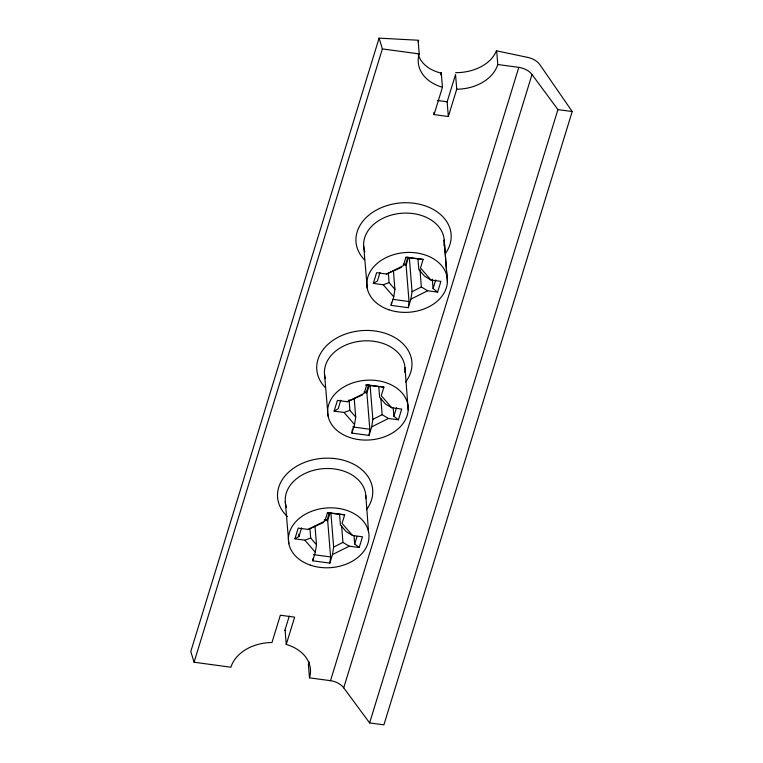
<?xml version="1.0" encoding="UTF-8"?>
<svg xmlns="http://www.w3.org/2000/svg" width="763" height="763" viewBox="0 0 763 763"><rect width="100%" height="100%" fill="white"/><g stroke="black" fill="none" stroke-linecap="round" stroke-linejoin="round"><path stroke-width="1.14" d="M330.904 513.041L333.641 547.071L332.477 554.567L329.854 563.113L312.716 560.795L312.964 558.745M329.854 563.113L330.608 556.952L327.68 520.576L330.036 512.898M370.112 385.334L372.849 419.364L371.686 426.86L369.063 435.406L351.924 433.088L352.42 428.978M369.063 435.406L369.817 429.245L366.889 392.869L369.244 385.191M409.321 257.627L412.058 291.657L410.895 299.153L408.272 307.699L391.133 305.381L391.505 302.301M408.272 307.699L409.025 301.538L406.097 265.162L408.453 257.484M312.716 560.795L315.338 552.25L316.502 544.753L314.985 525.984M351.924 433.088L354.547 424.543L355.711 417.046L354.194 398.267M391.133 305.381L393.756 296.836L394.919 289.339L393.403 270.56M434.061 114.584L442.445 87.268A40.372 29.91 -4.6 0 1 419.221 53.906L418.114 40.229L379.097 38.15L190.798 651.468L194.069 662.236L230.912 667.224A40.372 29.91 -4.6 0 1 271.962 642.541L280.355 615.226L294.632 617.153L286.249 644.477A40.372 29.91 -4.6 0 1 309.482 677.84L330.513 680.682A14.678 9.461 17.1 0 1 343.712 687.825L369.616 722.923L383.903 724.85L572.202 111.532L539.832 64.626A14.678 9.461 17.1 0 0 528.454 57.549L496.684 50.854L497.781 64.521A40.372 29.91 -4.6 0 1 456.732 89.195L448.339 116.52L434.061 114.584L433.88 112.323M194.069 662.236L382.368 48.918L379.097 38.15M316.502 544.753L310.684 538.049L304.857 540.175L294.909 538.831L298.209 528.101L308.157 529.446L323.283 522.655M355.711 417.046L349.893 410.341L344.065 412.468L334.118 411.123L337.418 400.394L347.365 401.739L362.492 394.948M394.919 289.339L389.101 282.634L383.274 284.761L373.326 283.416L376.626 272.687L386.574 274.031L401.7 267.241M440.566 74.831L441.262 72.561L442.445 87.268M294.909 538.831L298.962 536.465L301.595 527.882M340.803 400.174L338.171 408.758L334.118 411.123M380.012 272.458L377.38 281.051L373.326 283.416M289.263 616.103L285.066 629.771L286.249 644.477M448.339 116.52L447.156 101.813L455.549 74.488L456.732 89.195M329.091 513.566L327.127 519.946L324.885 519.641M368.624 384.8L366.335 392.239L364.094 391.934M407.833 257.093L405.544 264.532L403.303 264.227M308.157 529.446L324.914 521.053L327.537 512.507L344.685 514.825L342.053 523.37L352.535 535.445L362.482 536.79L359.192 547.519L349.244 546.174L342.94 542.407L341.624 525.984M347.365 401.739L364.123 393.346L366.745 384.8L383.894 387.118L381.262 395.663L391.743 407.738L401.691 409.082L398.4 419.812L388.453 418.467L382.149 414.7L380.832 398.276M386.574 274.031L403.331 265.638L405.954 257.093L423.103 259.41L420.48 267.956L430.952 280.031L440.9 281.375L437.609 292.105L427.661 290.76L421.357 286.993L419.946 269.396M359.192 547.519L354.671 543.99L356.97 536.484M398.4 419.812L393.88 416.283L396.512 407.7M437.609 292.105L433.088 288.576L435.721 279.992M330.513 680.682L518.811 67.363L497.781 64.521M343.712 687.825L532.011 74.507A14.678 9.461 17.1 0 0 518.811 67.363M369.616 722.923L557.925 109.595L532.011 74.507M412.058 291.657L421.357 286.993M410.895 299.153L427.661 290.76M372.849 419.364L382.149 414.7M371.686 426.86L388.453 418.467M333.641 547.071L342.94 542.407M332.477 554.567L349.244 546.174M423.103 259.41L405.878 257.512M383.894 387.118L365.525 385.067M344.685 514.825L327.461 512.936M437.333 100.449L447.156 101.813M382.368 48.918L419.221 53.906M557.925 109.595L572.202 111.532M403.808 264.856L406.097 265.162M393.021 299.373L409.025 301.538M364.6 392.564L366.889 392.869M352.678 426.927L369.817 429.245M324.256 520.118L327.68 520.576M313.469 554.634L330.608 556.952M430.952 280.031L424.657 276.263L418.839 269.558L417.99 259M391.743 407.738L385.449 403.97L379.631 397.265L378.782 386.707M352.535 535.445L346.24 531.677L340.422 524.973L339.573 514.415M383.274 284.761L393.756 296.836M344.065 412.468L354.547 424.543M304.857 540.175L315.338 552.25M363.693 246.096L367.261 288.319M324.485 373.803L328.052 416.026M285.276 501.51L288.843 543.733M432.325 279.191L433.088 288.576M388.348 273.249L389.101 282.634M393.212 408.071L393.88 416.283M349.044 399.783L349.893 410.341M354.003 535.779L354.671 543.99M309.931 528.664L310.684 538.049M298.772 534.119L298.962 536.465M308.376 664.172L309.482 677.84M446.975 276.473L444.209 240.068L447.385 282.253M405 367.776L408.176 409.96M365.792 495.483L368.558 531.887M309.177 661.998A40.334 30.396 2.1 0 1 308.738 664.22M284.799 630.238A40.334 30.396 2.1 0 1 285.724 630.562M440.976 73.057A40.334 29.175 -10.9 0 1 418.219 54.602M418.248 41.746A40.334 29.175 -10.9 0 1 418.734 40.296M496.37 50.806A40.334 27.907 -2.9 0 1 455.664 72.666M286.478 507.328A40.372 29.91 -4.6 0 1 321.376 468.854A40.372 29.91 -4.6 0 1 365.811 498.344M364.895 251.914A40.372 29.91 -4.6 0 1 401.662 213.258A40.372 29.91 -4.6 0 1 443.885 245.715M325.381 378.658A40.372 29.91 -4.6 0 1 362.501 340.966A40.372 29.91 -4.6 0 1 404.829 372.497M287.413 516.561A47.707 35.346 -4.6 0 1 291.371 469.836A47.707 35.346 -4.6 0 1 354.042 464.4A47.707 35.346 -4.6 0 1 366.45 509.713M364.447 259.792A47.707 35.346 -4.6 0 1 370.341 213.993A47.707 35.346 -4.6 0 1 431.839 208.661A47.707 35.346 -4.6 0 1 445.983 252.725M325.238 387.499A47.707 35.346 -4.6 0 1 331.695 341.28A47.707 35.346 -4.6 0 1 393.87 337.027A47.707 35.346 -4.6 0 1 405.658 381.996M310.388 565.154A40.372 29.91 -4.6 0 0 368.958 534.796A40.372 29.91 -4.6 0 0 306.755 513.48A40.372 29.91 -4.6 0 0 310.388 565.154M388.806 309.74A40.372 29.91 -4.6 0 0 447.376 279.382A40.372 29.91 -4.6 0 0 385.172 258.066A40.372 29.91 -4.6 0 0 388.806 309.74M349.597 437.447A40.372 29.91 -4.6 0 0 408.167 407.089A40.372 29.91 -4.6 0 0 345.963 385.773A40.372 29.91 -4.6 0 0 349.597 437.447"/></g></svg>
